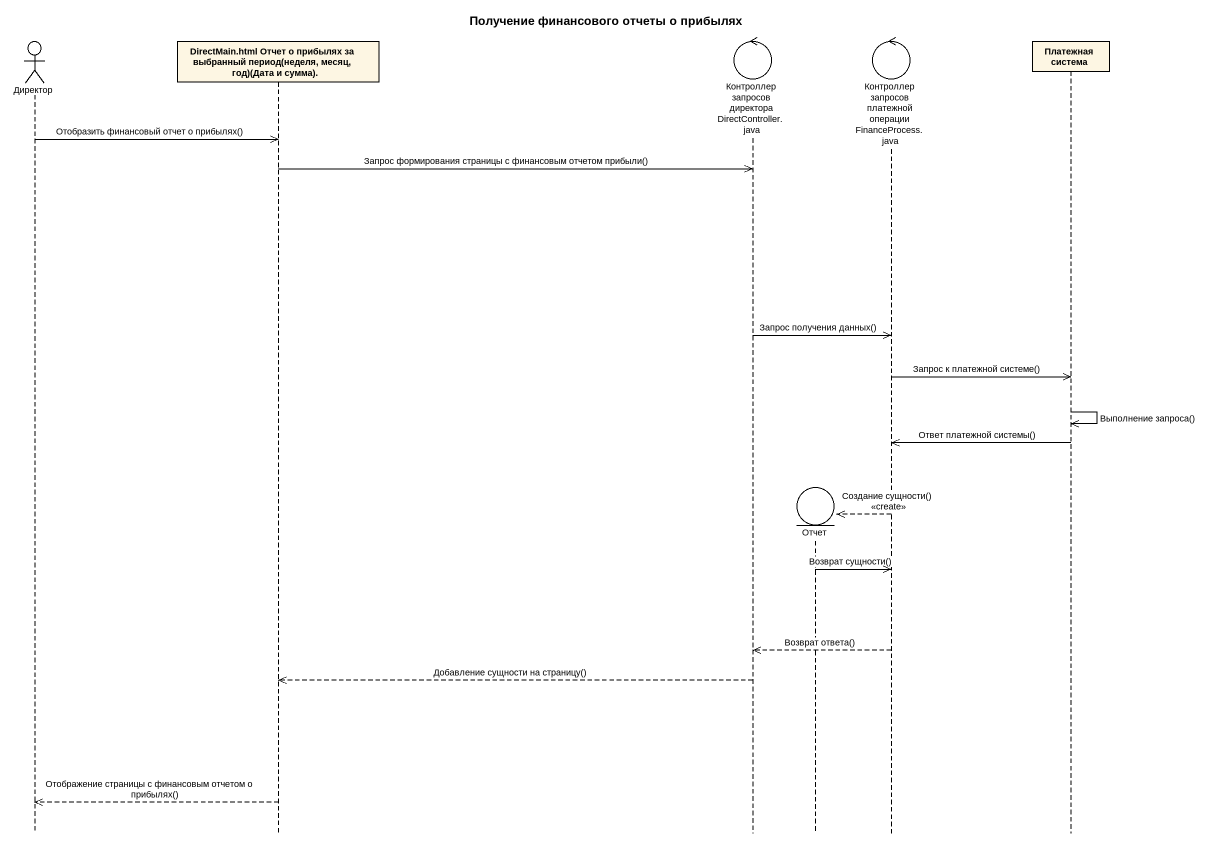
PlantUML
@startuml
title Получение финансового отчеты о прибылях
hide footbox
actor Директор
participant "DirectMain.html Отчет о прибылях за выбранный период(неделя, месяц, год)(Дата и сумма)." as DirectMain_html_Отчет_о
control "Контроллер запросов директора DirectController.java" as Контроллер_запросов
entity Отчет
control "Контроллер запросов платежной операции FinanceProcess.java" as Контроллер_запросов_2
participant "Платежная система" as Платежная_система

Директор ->> DirectMain_html_Отчет_о : Отобразить финансовый отчет о прибылях()
DirectMain_html_Отчет_о ->> Контроллер_запросов : Запрос формирования страницы с финансовым отчетом прибыли()
Контроллер_запросов ->> Контроллер_запросов_2 : Запрос получения данных()
Контроллер_запросов_2 ->> Платежная_система : Запрос к платежной системе()
Платежная_система ->> Платежная_система : Выполнение запроса()
Платежная_система ->> Контроллер_запросов_2 : Ответ платежной системы()
Контроллер_запросов_2 -->> Отчет ** : Создание сущности() <<create>>
Отчет ->> Контроллер_запросов_2 : Возврат сущности()
Контроллер_запросов_2 -->> Контроллер_запросов : Возврат ответа()
Контроллер_запросов -->> DirectMain_html_Отчет_о : Добавление сущности на страницу()
DirectMain_html_Отчет_о -->> Директор : Отображение страницы с финансовым отчетом о прибылях()
@enduml
